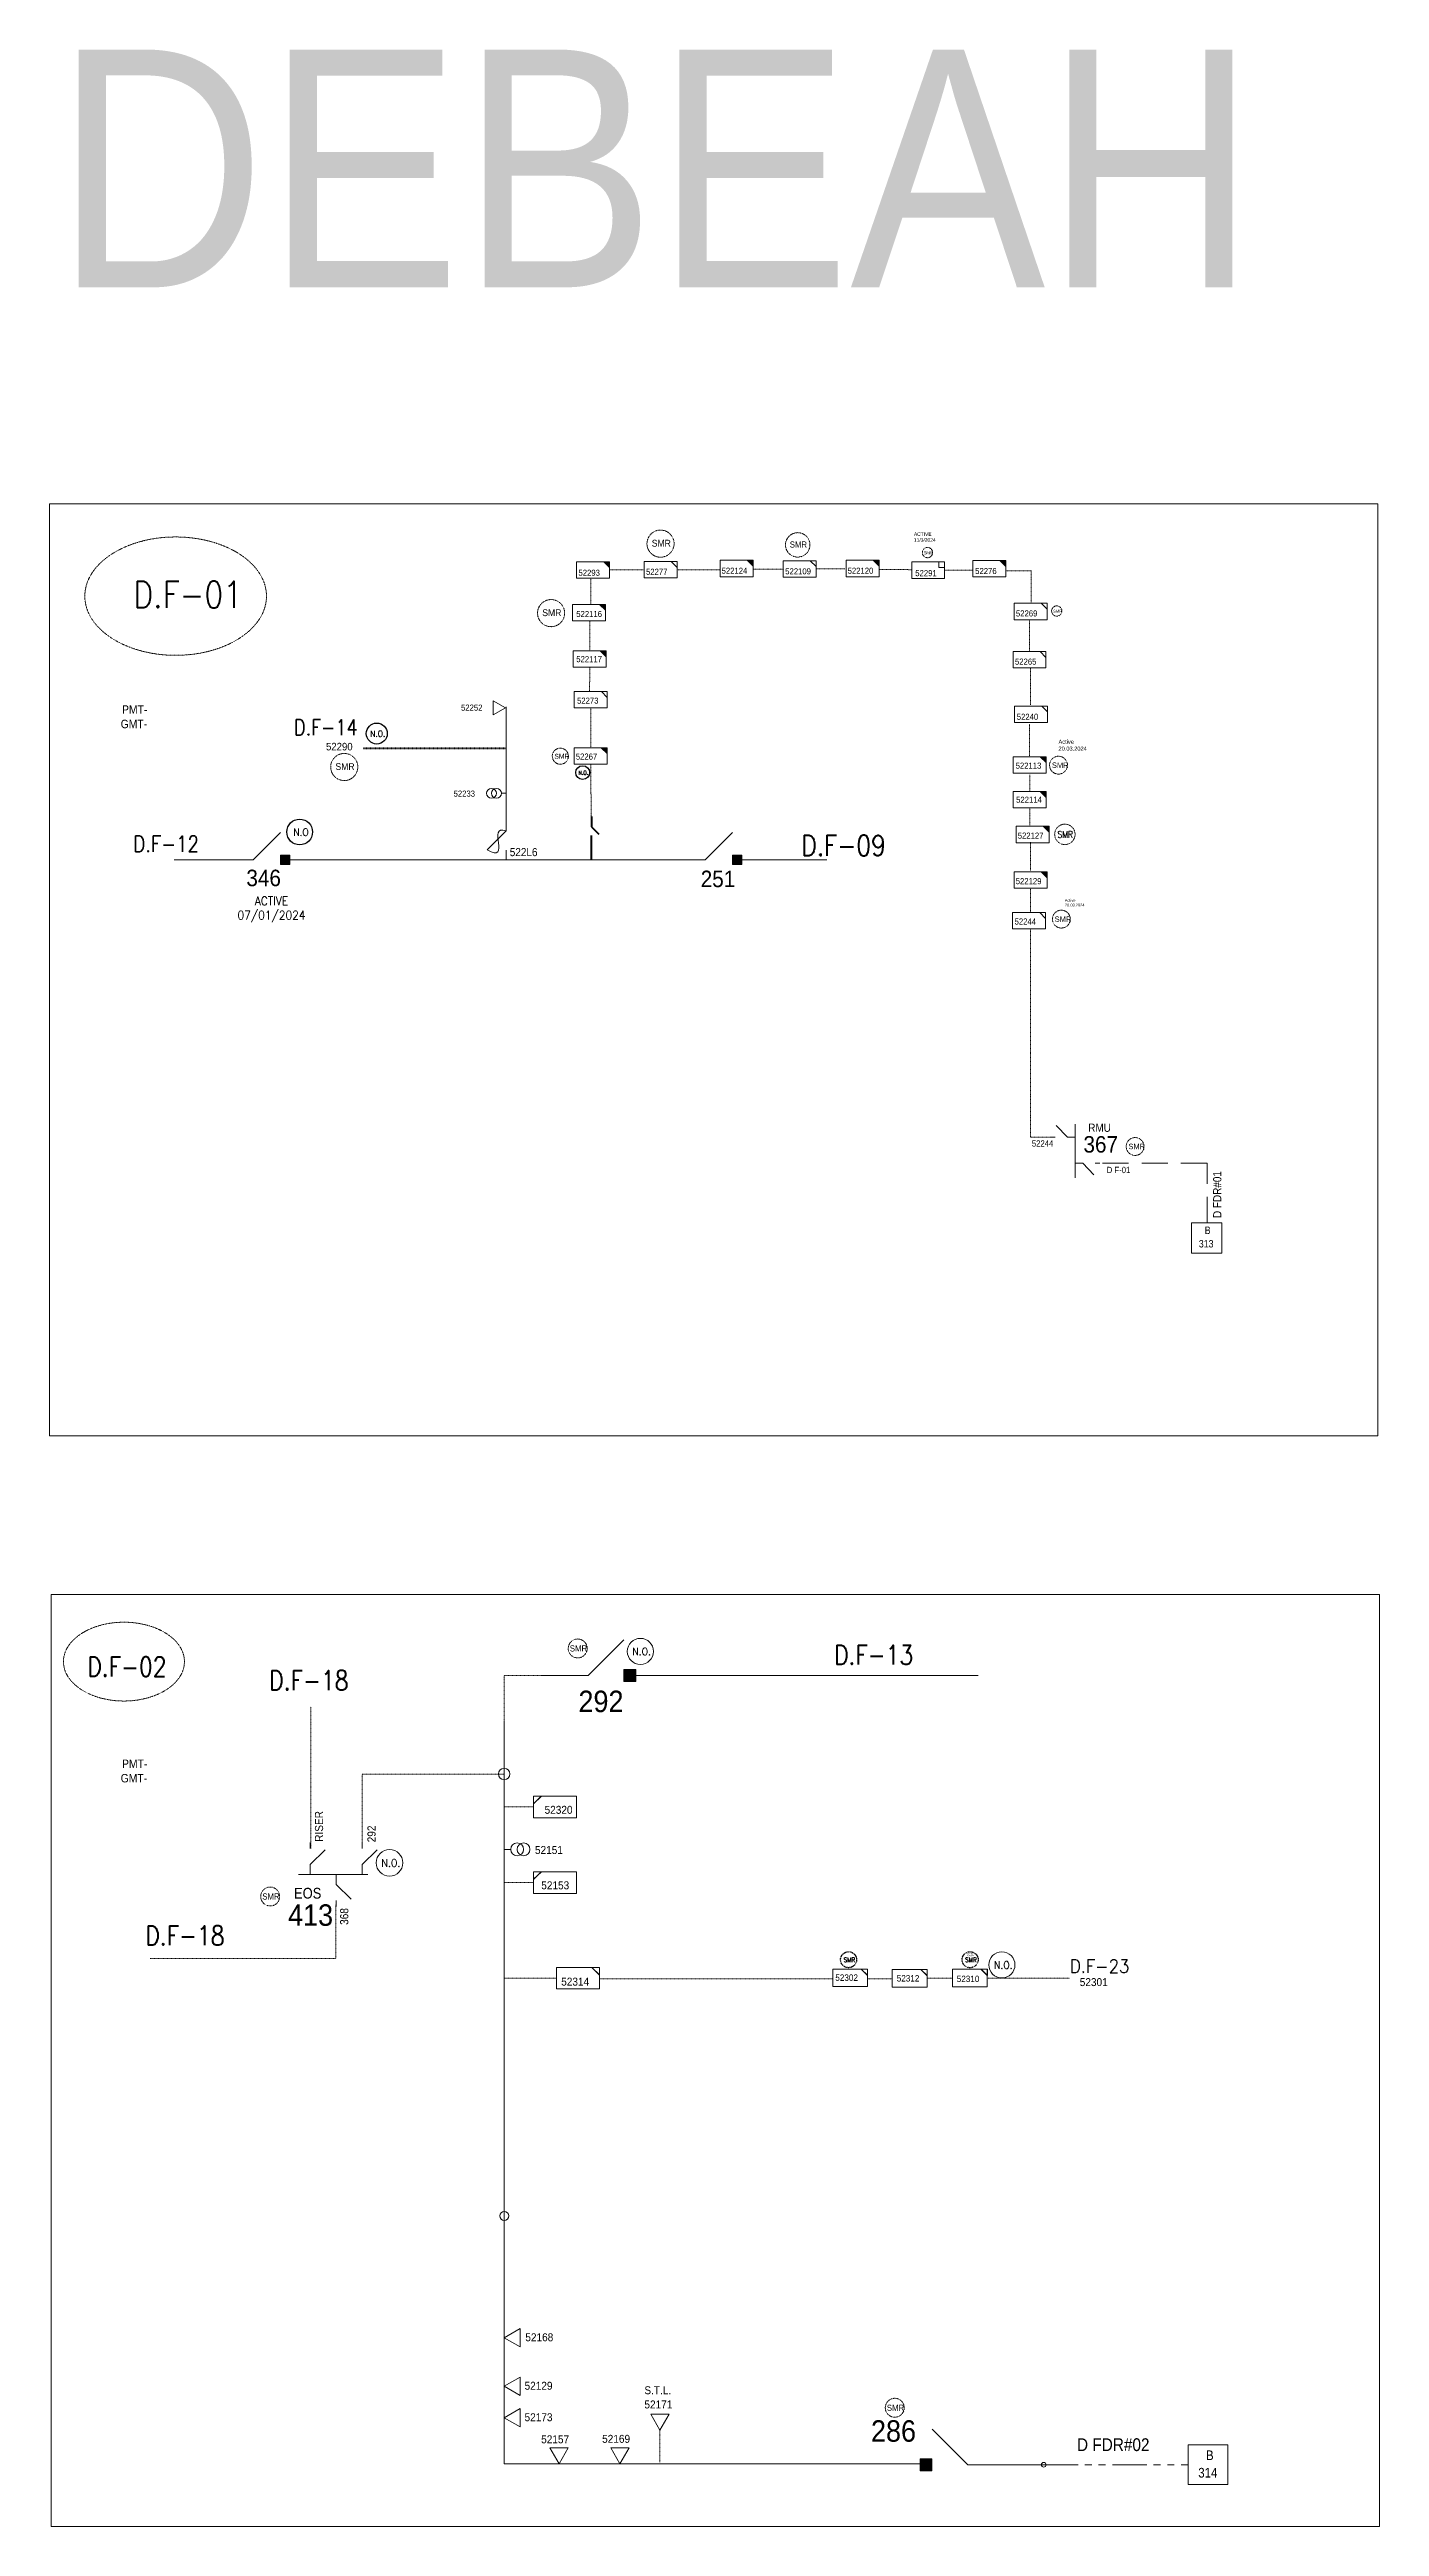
# Model space of a CAD drawing. Header units: metres. Extents: x 65984 to 144644, y -19036 to 23726.
# Drawn here: x 84419 to 85813, y 14013 to 16608 of the extents above; entities that cross this region are included whole.
import ezdxf
from ezdxf.enums import TextEntityAlignment as Align

# ---------------------------------------------------------------- set-up
doc = ezdxf.new("R2010")
doc.units = ezdxf.units.M
doc.header["$MEASUREMENT"] = 0
for name, pattern in [('( Phantom )', [2.5, 1.25, -0.25, 0.25, -0.25, 0.25, -0.25]), ('DGN Style 3', [0.013877, 0, -0.013877]), ('HIDDEN2', [2381.25, 1587.5, -793.75])]:
    doc.linetypes.add(name, pattern=pattern)
doc.layers.get('0').update_dxf_attribs({"color": 95, "lineweight": 40})
for name, color, linetype, lineweight in [('ABS', 7, 'Continuous', 40), ('ABS NUMBER', 112, 'Continuous', 30), ('d_eos', 111, 'Continuous', 40), ('d_eos no', 121, 'Continuous', 40), ('d_fco', 5, 'Continuous', 40), ('d_fco text', 95, 'Continuous', 40), ('d_oh branch', 94, 'Continuous', 40), ('d_switch', 95, 'Continuous', 40), ('d_tf', 1, 'Continuous', 40), ('d_tf no', 6, 'Continuous', 40), ('d_ug cable', 95, 'Continuous', 40), ('d_ug tf', 1, 'Continuous', 40), ('FDR  2  17', 98, 'Continuous', 40), ('FDR  2  19', 172, 'Continuous', 40), ('FDR  4  02', 126, 'Continuous', 40), ('fedr no', 95, 'Continuous', 40), ('GRID STATION  04', 7, 'Continuous', 40), ('Level 37', 7, 'Continuous', 0), ('O H MAIN FEEDER', 4, 'Continuous', 100), ('SW N O', 114, 'Continuous', 30)]:
    doc.layers.add(name, color=color, linetype=linetype, lineweight=lineweight)
doc.styles.add('NASKHF', font='naskhf.shx', dxfattribs={"height": 8})
doc.styles.add('Style-Arial', font='arial.ttf')
doc.styles.add('Style-ENGINEERING', font='ENGINEERING.shx')
doc.styles.add('Style-msdefault', font='msdefault.shx')
doc.styles.add('Style-STANDARD', font='STANDARD.shx')

# ---------------------------------------------------------------- blocks, each defined once
blk = doc.blocks.new('*U1299')
at = {"layer": 'd_eos', "color": 2, "linetype": 'Continuous', "lineweight": 13, "ltscale": 2.622617}
for p, q in [((0, 16.2), (0, -16.2)), ((4.7, 8.4), (11.5, 15.4)), ((0, 8.4), (4.7, 8.4)), ((12.1, 8.4), (14.9, 8.4)), ((-12.1, -7.4), (-14.9, -7.4)), ((-4.6, -7.4), (-11.4, -14.4)), ((0, -7.4), (-4.6, -7.4))]:
    blk.add_line(p, q, dxfattribs=at)
blk = doc.blocks.new('TF_8')
at = {"color": 0, "linetype": 'ByBlock', "lineweight": -2}
blk.add_line((6.3, 4.95), (9.9, 1.35), dxfattribs=at)
blk.add_3dface([(-10.1, 4.95), (9.9, 4.95), (9.9, -5.05), (-10.1, -5.05)], dxfattribs=at)
blk = doc.blocks.new('exist.us-1000kva')
at = {"color": 0, "linetype": 'ByBlock', "lineweight": -2, "flags": 128}
blk.add_lwpolyline([(40, 12.9), (32.8, 20), (40, 20)], close=True, dxfattribs=at)
at = {"color": 0, "linetype": 'ByBlock', "lineweight": -2, "extrusion": (0, 0, -1)}
blk.add_solid([(-40, 12.9), (-32.8, 20), (-40, 20)], dxfattribs=at)
at = {"color": 0, "linetype": 'ByBlock', "lineweight": -2, "xscale": 2, "yscale": 2}
blk.add_blockref('TF_8', (20.2, 10.1), dxfattribs=at)
blk = doc.blocks.new('TF3')
at = {"color": 0, "linetype": 'ByBlock', "lineweight": -2}
for p, q in [((11.3, 9), (18.3, 9)), ((18.3, 9), (18.3, 2))]:
    blk.add_line(p, q, dxfattribs=at)
at = {"color": 0, "linetype": 'ByBlock', "lineweight": -2, "flags": 128}
blk.add_lwpolyline([(18.3, 2), (11.3, 2), (11.3, 9)], dxfattribs=at)
at = {"color": 0, "linetype": 'ByBlock', "lineweight": -2}
blk.add_3dface([(-21.7, 9), (18.3, 9), (18.3, -11), (-21.7, -11)], dxfattribs=at)
blk = doc.blocks.new('TFU_147')
at = {"layer": 'd_tf', "color": 134, "linetype": 'Continuous', "lineweight": 13, "ltscale": 0.000675434}
blk.add_line((0, 10), (0, 0), dxfattribs=at)
for centre in [(0, 30), (0, 20)]:
    blk.add_circle(centre, 10, dxfattribs=at)
blk = doc.blocks.new('ABS2_1_1')
at = {"color": 0, "linetype": 'ByBlock', "lineweight": -2, "ltscale": 500}
for q in [(-29900, 43500), (0, 0)]:
    blk.add_line((0, 13600), q, dxfattribs=at)
at = {"color": 0, "linetype": 'ByBlock', "lineweight": -2, "ltscale": 500, "flags": 128}
for points in [[(5000, 43600), (-5000, 43600), (-5000, 53600), (5000, 53600)], [(3791, 49653), (3791, 49653), (3791, 49653)]]:
    blk.add_lwpolyline(points, close=True, dxfattribs=at)
at = {"color": 0, "linetype": 'ByBlock', "lineweight": -2, "ltscale": 500}
for points in [[(5000, 43600), (-5000, 43600), (5000, 53600), (-5000, 53600)], [(3791, 49653), (3791, 49653), (3791, 49653)]]:
    blk.add_solid(points, dxfattribs=at)
blk = doc.blocks.new('*U1012')
at = {"layer": 'd_fco', "color": 7, "linetype": 'Continuous', "lineweight": 13}
blk.add_line((-4.6, 4.2), (-10.1, 4.2), dxfattribs=at)
at = {"layer": 'd_fco', "color": 7, "linetype": 'Continuous', "lineweight": 13, "flags": 128}
blk.add_lwpolyline([(13, 4.2), (7.1, 4.2), (-4.4, -7.3)], dxfattribs=at)
at = {"layer": 'd_fco', "color": 7, "linetype": 'Continuous', "lineweight": 13}
blk.add_open_spline([(-4.4, -7.3), (-13, 7.7), (11.6, -7.7), (7.1, 4.2)], degree=3, dxfattribs=at)
blk = doc.blocks.new('TFU_148')
at = {"layer": 'd_tf', "color": 11, "linetype": 'Continuous', "lineweight": 13, "ltscale": 0.000879471}
blk.add_line((0, 10), (0, 0), dxfattribs=at)
for centre in [(0, 30), (0, 20)]:
    blk.add_circle(centre, 10, dxfattribs=at)
blk = doc.blocks.new('*U1320')
at = {"layer": 'd_eos', "color": 2, "linetype": 'Continuous', "lineweight": 13, "ltscale": 1.436268}
for p, q in [((-12.9, 12.1), (-12.9, 14.9)), ((11.3, 12.1), (11.3, 14.9)), ((14, 0), (-18.3, 0)), ((-12.9, 4.7), (-5.9, 11.5)), ((-12.9, 0), (-12.9, 4.7)), ((-0.8, 0), (-0.8, -4.6)), ((11.3, 4.7), (18.3, 11.5)), ((11.3, 0), (11.3, 4.7)), ((-0.8, -4.6), (6.2, -11.4)), ((-0.8, -12.1), (-0.8, -14.9))]:
    blk.add_line(p, q, dxfattribs=at)
blk = doc.blocks.new('*U3163')
at = {"layer": 'd_ug tf', "color": 11, "linetype": 'Continuous', "lineweight": 13, "extrusion": (0, 0, -1), "flags": 128}
blk.add_lwpolyline([(-11.5, 1.7), (-7.3, 5.7), (-11.5, 5.7)], close=True, dxfattribs=at)
at = {"layer": 'd_ug tf', "color": 11, "linetype": 'Continuous', "lineweight": 13, "extrusion": (0, 0, -1), "xscale": 1.147979204721027, "yscale": -1.147979204721027, "zscale": 0.3630735559045986, "rotation": 180}
blk.add_blockref('TF_8', (-0.1, 0), dxfattribs=at)
blk = doc.blocks.new('*U3164')
at = {"layer": 'd_ug tf', "color": 11, "linetype": 'Continuous', "lineweight": 13, "flags": 128}
blk.add_lwpolyline([(11.5, 1.7), (7.3, 5.7), (11.5, 5.7)], close=True, dxfattribs=at)
at = {"layer": 'd_ug tf', "color": 11, "linetype": 'Continuous', "lineweight": 13, "xscale": 1.147979204721027, "yscale": 1.147979204721027, "zscale": 0.3630735559045986, "rotation": 359.9999999999999}
blk.add_blockref('TF_8', (0.1, 0), dxfattribs=at)
blk = doc.blocks.new('*U892')
at = {"layer": 'SW N O', "color": 3}
blk.add_circle((0, 0), 16.8, dxfattribs=at)
at = {"layer": 'SW N O', "color": 3, "style": 'Style-STANDARD'}
blk.add_text('N.O.', height=9.6, dxfattribs=at).set_placement((1.7, -0.2), align=Align.MIDDLE_CENTER)
blk = doc.blocks.new('*U893')
at = {"layer": 'SW N O', "color": 3, "lineweight": 13}
blk.add_circle((0, 0), 16.8, dxfattribs=at)
at = {"layer": 'SW N O', "color": 3, "lineweight": 13, "style": 'Style-STANDARD'}
blk.add_text('N.O.', height=9.6, dxfattribs=at).set_placement((1.7, -0.2), align=Align.MIDDLE_CENTER)
blk = doc.blocks.new('*U3763')
at = {"layer": 'd_ug tf', "color": 2, "linetype": 'Continuous', "lineweight": 13, "flags": 128}
blk.add_lwpolyline([(11.5, 1.7), (7.3, 5.7), (11.5, 5.7)], close=True, dxfattribs=at)
at = {"layer": 'd_ug tf', "color": 2, "linetype": 'Continuous', "lineweight": 13, "xscale": 1.147979204721027, "yscale": 1.147979204721027, "zscale": 0.3630735559045984, "rotation": 359.9999999999999}
blk.add_blockref('TF_8', (0.1, 0), dxfattribs=at)
blk = doc.blocks.new('*U3894')
at = {"layer": 'SW N O', "color": 2, "linetype": 'DGN Style 3'}
blk.add_circle((0, 0), 16.8, dxfattribs=at)
at = {"layer": 'SW N O', "color": 1, "linetype": 'DGN Style 3', "style": 'Style-STANDARD'}
blk.add_text('SMR', height=9.6, dxfattribs=at).set_placement((1.7, -0.2), align=Align.MIDDLE_CENTER)
blk = doc.blocks.new('*U3575')
at = {"layer": 'SW N O', "color": 3}
blk.add_circle((0, 0), 16.8, dxfattribs=at)
at = {"layer": 'SW N O', "color": 3, "style": 'Style-STANDARD'}
blk.add_text('N.O', height=9.6, dxfattribs=at).set_placement((1.7, -0.2), align=Align.MIDDLE_CENTER)

msp = doc.modelspace()

# ---------------------------------------------------------------- linework, layer by layer
at = {"layer": 'd_eos', "color": 120, "linetype": 'Continuous', "lineweight": 211, "ltscale": 1.468164}
msp.add_line((84986.5, 15804), (84986.5, 15793.3), dxfattribs=at)
at = {"layer": 'd_eos', "color": 7, "linetype": 'Continuous', "lineweight": 211, "ltscale": 1.468164}
for p, q in [((84986.2, 15784.2), (84986.2, 15758.7)), ((84986.5, 15793.3), (84994.5, 15785.4))]:
    msp.add_line(p, q, dxfattribs=at)
at = {"layer": 'd_oh branch', "color": 134, "linetype": 'Continuous', "lineweight": 13}
msp.add_line((84897.1, 15792.5), (84897.1, 15919), dxfattribs=at)
at = {"layer": 'd_tf', "color": 134, "linetype": 'Continuous', "lineweight": 13, "ltscale": 0.000737445, "flags": 128}
msp.add_lwpolyline([(84883.6, 15910.5), (84883.6, 15925.3), (84896.4, 15917.9)], close=True, dxfattribs=at)
at = {"layer": 'd_tf', "color": 11, "linetype": 'Continuous', "lineweight": 13, "ltscale": 0.000960215, "flags": 128}
for points in [[(84911.8, 14219.9), (84911.8, 14200.7), (84895.1, 14210.3)], [(84911.8, 14169), (84911.8, 14149.8), (84895.1, 14159.4)], [(84911.8, 14136), (84911.8, 14116.8), (84895.1, 14126.4)], [(85048.7, 14130.1), (85067.9, 14130.1), (85058.3, 14113.5)], [(84943, 14094.8), (84962.2, 14094.8), (84952.6, 14078.1)], [(85006.8, 14094.8), (85026, 14094.8), (85016.4, 14078.1)]]:
    msp.add_lwpolyline(points, close=True, dxfattribs=at)
at = {"layer": 'd_ug cable', "color": 134, "linetype": 'DGN Style 3', "lineweight": 13}
for p, q in [((85222.2, 16063.5), (85252.3, 16063.5)), ((84986, 16026.3), (84986, 16053.1)), ((85040.9, 16062.6), (85005.9, 16062.6)), ((85121.7, 16062.6), (85077.1, 16062.6)), ((85156.5, 16063), (85188.1, 16063)), ((85288.2, 16062.9), (85322.4, 16062.6)), ((85356.8, 16062.1), (85385.6, 16062.1)), ((85421, 16061.5), (85447.4, 16061.5)), ((85447.4, 16028.5), (85447.4, 16061.7)), ((84984.8, 15978.3), (84984.8, 16009)), ((85445.7, 16010.3), (85445.7, 15976.9)), ((84984.7, 15935), (84984.8, 15960.4)), ((85446.8, 15921.1), (85446.8, 15959.6)), ((84985.8, 15876.1), (84985.9, 15917.8)), ((85445.7, 15900.8), (85445.7, 15866.6)), ((84986.4, 15802.9), (84985.8, 15858.8)), ((85446, 15847.6), (85446, 15830.3)), ((85446, 15813), (85446, 15794.8)), ((85446.8, 15747.1), (85446.8, 15777)), ((85446.8, 15703.5), (85446.8, 15728.8))]:
    msp.add_line(p, q, dxfattribs=at)
at = {"layer": 'd_ug cable', "color": 134, "linetype": 'DGN Style 3', "lineweight": 106}
msp.add_line((84747.4, 15875.6), (84897.1, 15875.6), dxfattribs=at)
at = {"layer": 'd_ug cable', "color": 11, "linetype": 'DGN Style 3', "lineweight": 13}
for p, q in [((84925.9, 14766.3), (84895.1, 14766.3)), ((84925.9, 14687.2), (84895.1, 14687.2)), ((84895.2, 14587.1), (84950, 14587.1)), ((85338.3, 14586.9), (85364.7, 14586.9))]:
    msp.add_line(p, q, dxfattribs=at)
at = {"layer": 'd_ug cable', "color": 171, "linetype": 'DGN Style 3', "lineweight": 13}
msp.add_line((85401.5, 14586.9), (85487.7, 14586.9), dxfattribs=at)
at = {"layer": 'd_ug cable', "color": 11, "linetype": '( Phantom )', "lineweight": 13, "ltscale": 28.806453}
msp.add_line((85460.6, 14077.2), (85612.1, 14077.2), dxfattribs=at)
at = {"layer": 'd_ug cable', "color": 134, "linetype": 'DGN Style 3', "lineweight": 13, "flags": 128}
for points in [[(85446.7, 15686.2), (85446.7, 15468.2)], [(85467.8, 15468.2), (85446.7, 15468.2)]]:
    msp.add_lwpolyline(points, dxfattribs=at)
at = {"layer": 'd_ug cable', "color": 134, "linetype": 'HIDDEN2', "lineweight": 13, "ltscale": 0.01728}
msp.add_lwpolyline([(85631.9, 15378.2), (85631.9, 15440.8), (85519.3, 15440.8)], dxfattribs=at)
at = {"layer": 'd_ug cable', "color": 11, "linetype": 'DGN Style 3', "lineweight": 13, "flags": 128}
for points in [[(84895.1, 14856.5), (84895.1, 14904), (84934.9, 14904)], [(84746.3, 14728), (84746.3, 14800.7), (84895.1, 14800.7)], [(84995, 14586.2), (85083.4, 14586.3)], [(85071, 14586.2), (85239.5, 14586.3)], [(85276, 14586.4), (85301.7, 14586.4)]]:
    msp.add_lwpolyline(points, dxfattribs=at)
at = {"layer": 'd_ug cable', "color": 1, "linetype": 'DGN Style 3', "lineweight": 13, "flags": 128}
for points in [[(84692.5, 14722.9), (84692.5, 14722.9), (84692.5, 14871.2)], [(84524.2, 14607.4), (84718.6, 14607.4), (84718.6, 14664.1)]]:
    msp.add_lwpolyline(points, dxfattribs=at)
at = {"layer": 'd_ug cable', "color": 2, "linetype": 'DGN Style 3', "lineweight": 13}
for centre, radius in [((85059, 16089.9), 14.2), ((85202.8, 16088.6), 12.8), ((85338.8, 16080.5), 5.37), ((84944.3, 16017.1), 14.2), ((85474.3, 16019.3), 5.37), ((84727.5, 15855.9), 14.2), ((84954, 15867.2), 8.42), ((85476.1, 15857.8), 9.35), ((85482.8, 15785.3), 10.7), ((85479.1, 15696.5), 9.35), ((85556.4, 15458.3), 9.35), ((84972.2, 14932.4), 9.92), ((84649.9, 14672.5), 9.92), ((85304.5, 14136.9), 9.92)]:
    msp.add_circle(centre, radius, dxfattribs=at)
at = {"layer": 'FDR  2  19', "color": 11, "linetype": 'DGN Style 3', "lineweight": 13}
msp.add_line((85058.3, 14113.5), (85058.3, 14080), dxfattribs=at)
at = {"layer": 'fedr no', "color": 82, "linetype": 'DGN Style 3', "lineweight": 13, "true_color": 0x1dc70e}
for centre, major_axis in [((84550.8, 16034.9), (95.2, 0)), ((84496.6, 14918.6), (63.4, 0))]:
    msp.add_ellipse(centre, major_axis=major_axis, ratio=0.651175, dxfattribs=at)
at = {"layer": 'GRID STATION  04', "color": 134, "linetype": 'Continuous', "lineweight": 13, "ltscale": 1.017674, "flags": 128}
msp.add_lwpolyline([(85615.4, 15346.5), (85615.4, 15378.2), (85647.2, 15378.2), (85647.2, 15346.5)], close=True, dxfattribs=at)
at = {"layer": 'GRID STATION  04', "color": 214, "linetype": 'Continuous', "lineweight": 13, "ltscale": 1.325097, "flags": 128}
msp.add_lwpolyline([(85612.1, 14056.6), (85612.1, 14097.9), (85653.5, 14097.9), (85653.5, 14056.6)], close=True, dxfattribs=at)
at = {"layer": 'O H MAIN FEEDER', "color": 74, "lineweight": 13, "ltscale": 0.861012}
msp.add_line((84549.1, 15758.7), (84629.4, 15758.7), dxfattribs=at)
at = {"layer": 'O H MAIN FEEDER', "color": 134, "lineweight": 13, "ltscale": 0.861012}
for p, q in [((84670.5, 15758.7), (85095.7, 15758.7)), ((85144.1, 15758.7), (85233.4, 15758.7))]:
    msp.add_line(p, q, dxfattribs=at)
at = {"layer": 'O H MAIN FEEDER', "color": 214, "lineweight": 13, "ltscale": 1.12111}
msp.add_line((84974.6, 14904), (84934.9, 14904), dxfattribs=at)
at = {"layer": 'O H MAIN FEEDER', "color": 251, "lineweight": 13, "ltscale": 1.12111}
msp.add_line((85391.9, 14904), (85033.2, 14904), dxfattribs=at)
at = {"layer": 'O H MAIN FEEDER', "color": 140, "lineweight": 13, "ltscale": 0.498271, "flags": 128}
for points in [[(84418.6, 16131.6), (85810.7, 16131.6), (85810.7, 15155.2), (84418.6, 15155.2)], [(84420.4, 14988.9), (85812.5, 14988.9), (85812.5, 14012.5), (84420.4, 14012.5)]]:
    msp.add_lwpolyline(points, close=True, dxfattribs=at)
at = {"layer": 'O H MAIN FEEDER', "color": 11, "lineweight": 13, "ltscale": 1.12111, "flags": 128}
for points in [[(84895.1, 14078.1), (84895.1, 14856.5)], [(85331, 14078.1), (84895.1, 14078.1)], [(85460.6, 14077.2), (85398, 14077.2)]]:
    msp.add_lwpolyline(points, dxfattribs=at)
at = {"layer": 'O H MAIN FEEDER', "color": 214, "lineweight": 13, "ltscale": 1.12111}
for centre, radius in [((84895.1, 14800.9), 6.01), ((84895.2, 14337.9), 4.73), ((85460.6, 14077.2), 2.46)]:
    msp.add_circle(centre, radius, dxfattribs=at)

# ---------------------------------------------------------------- block references
at = {"layer": 'ABS', "color": 2, "linetype": 'Continuous', "lineweight": 13, "ltscale": 1.433328, "xscale": 0.0009603311475645116, "yscale": 0.0009603311475645116, "zscale": 0.0006359619357708014, "rotation": 269.9999999999997}
msp.add_blockref('ABS2_1_1', (84619, 15758.7), dxfattribs=at)
at = {"layer": 'ABS', "color": 7, "linetype": 'Continuous', "lineweight": 13, "ltscale": 1.433328, "xscale": 0.0009603311475645116, "yscale": 0.0009603311475645116, "zscale": 0.0006359619357708014, "rotation": 269.9999999999997}
msp.add_blockref('ABS2_1_1', (85092.6, 15758.7), dxfattribs=at)
at = {"layer": 'ABS', "color": 2, "linetype": 'Continuous', "lineweight": 13, "ltscale": 1.866313, "xscale": 0.001250431181724625, "zscale": 0.0008280754372015645}
for p, yscale, rotation in [((84966.1, 14904), 0.001250431181724625, 269.9999999999997), ((85398, 14077.2), -0.001250431181724626, 270.0000000000002)]:
    msp.add_blockref('ABS2_1_1', p, dxfattribs=dict(at, yscale=yscale, rotation=rotation))
at = {"layer": 'd_eos', "color": 2, "linetype": 'Continuous', "lineweight": 13, "ltscale": 1.103054, "extrusion": (0, 0, -1), "xscale": 1.728, "yscale": 1.728, "zscale": 1.728}
msp.add_blockref('*U1299', (-85493.6, 15453.6), dxfattribs=at)
at = {"layer": 'd_eos', "color": 2, "linetype": 'Continuous', "lineweight": 13, "ltscale": 1.436268, "xscale": 2.25, "yscale": 2.25, "zscale": 2.25}
msp.add_blockref('*U1320', (84720.8, 14695.5), dxfattribs=at)
at = {"layer": 'd_fco', "color": 7, "linetype": 'Continuous', "lineweight": 13, "extrusion": (0, 0, -1), "xscale": 1.728, "yscale": 1.728, "zscale": 1.728, "rotation": 90.00000000060001}
msp.add_blockref('*U1012', (-84889.8, 15776.6), dxfattribs=at)
at = {"layer": 'd_tf', "color": 134, "linetype": 'Continuous', "lineweight": 13, "ltscale": 0.000675434, "xscale": 0.5184, "yscale": 0.5184, "zscale": 0.5184, "rotation": 89.9999999999999}
msp.add_blockref('TFU_147', (84897.4, 15828.3), dxfattribs=at)
at = {"layer": 'd_tf', "color": 11, "linetype": 'Continuous', "lineweight": 13, "ltscale": 0.000879471, "xscale": 0.6749999999999999, "yscale": 0.6749999999999999, "zscale": 0.6749999999999999, "rotation": 269.9999999999999}
msp.add_blockref('TFU_148', (84895.2, 14721.9), dxfattribs=at)
at = {"layer": 'd_ug tf', "color": 134, "linetype": 'Continuous', "lineweight": 13, "xscale": 0.8643967039328831, "yscale": 0.8643967039328831, "zscale": 0.5467687632641277, "rotation": 359.9999999999999}
for p in [(84971.1, 16053.7), (85121.5, 16055.2), (85253.6, 16055.2), (85386.4, 16055), (84967.5, 15960.4), (85428.7, 15813), (85429.6, 15728.8)]:
    msp.add_blockref('exist.us-1000kva', p, dxfattribs=at)
at = {"layer": 'd_ug tf', "color": 2, "linetype": 'Continuous', "lineweight": 13, "xscale": 1.728793407865766, "yscale": 1.728793407865766, "zscale": 0.5467687632641277}
for p in [(85059.4, 16062.7), (85205.1, 16063.5), (85447, 16018.9), (85445.5, 15694.9)]:
    msp.add_blockref('TF_8', p, dxfattribs=at)
at = {"layer": 'd_ug tf', "color": 2, "linetype": 'Continuous', "lineweight": 13, "rotation": 359.9999999999999}
for name, p, xscale, yscale, zscale in [('TF3', (85341, 16063), 0.8641754183766756, 0.8641754183766756, 0.166655119042906), ('exist.us-1000kva', (84966.7, 16009), 0.8643967039328831, 0.8643967039328831, 0.5467687632641277), ('exist.us-1000kva', (84968.5, 15858.8), 0.8643967039328831, 0.8643967039328831, 0.5467687632641277), ('exist.us-1000kva', (85428.5, 15849.4), 0.8643967039328831, 0.8643967039328831, 0.5467687632641277), ('exist.us-1000kva', (85431.8, 15776.5), 0.8643967039328831, 0.8643967039328831, 0.5467687632641277), ('*U3763', (85257.8, 14587.3), 1.588301242618345, 1.588301242618345, 1.588301242618345), ('*U3763', (85383.3, 14587.2), 1.588301242618345, 1.588301242618345, 1.588301242618345)]:
    msp.add_blockref(name, p, dxfattribs=dict(at, xscale=xscale, yscale=yscale, zscale=zscale))
at = {"layer": 'd_ug tf', "color": 134, "linetype": 'Continuous', "lineweight": 13, "xscale": 1.728793407865766, "yscale": 1.728793407865766, "zscale": 0.5467687632641277}
for p in [(85445.9, 15968.4), (84986.1, 15926.5), (85447.6, 15911.2)]:
    msp.add_blockref('TF_8', p, dxfattribs=at)
at = {"layer": 'd_ug tf', "color": 11, "linetype": 'Continuous', "lineweight": 13, "extrusion": (0, 0, -1), "xscale": 1.960865731627586, "yscale": 1.960865731627586, "zscale": 1.960865731627586}
for p in [(-84948.4, 14766.4), (-84948.4, 14687.2)]:
    msp.add_blockref('*U3163', p, dxfattribs=at)
at = {"layer": 'd_ug tf', "color": 11, "linetype": 'Continuous', "lineweight": 13, "xscale": 1.960865731627586, "yscale": 1.960865731627586, "zscale": 1.960865731627586}
msp.add_blockref('*U3164', (84972.6, 14587.1), dxfattribs=at)
at = {"layer": 'd_ug tf', "color": 11, "linetype": 'Continuous', "lineweight": 13, "xscale": 1.588301242618345, "yscale": 1.588301242618345, "zscale": 1.588301242618345, "rotation": 359.9999999999999}
msp.add_blockref('*U3164', (85320.1, 14586.9), dxfattribs=at)
at = {"layer": 'FDR  2  17', "color": 134, "linetype": 'Continuous', "lineweight": 13, "xscale": 0.8643967039328831, "yscale": 0.8643967039328831, "zscale": 0.5467687632641277, "rotation": 359.9999999999999}
for p in [(85121.5, 16055.2), (85253.6, 16055.2), (85386.4, 16055)]:
    msp.add_blockref('exist.us-1000kva', p, dxfattribs=at)
at = {"layer": 'SW N O', "color": 3}
for name, p, xscale, yscale, zscale in [('*U892', (84761.6, 15890.9), 0.6534046773580813, 0.6534046773580813, 0.6534046773580813), ('*U892', (84977.4, 15850), 0.4311634517569019, 0.4311634517569019, 0.4311634517569019), ('*U3575', (84680.8, 15787.8), 0.8032010867186543, 0.8032010867186543, 0.8032010867186543)]:
    msp.add_blockref(name, p, dxfattribs=dict(at, xscale=xscale, yscale=yscale, zscale=zscale))
at = {"layer": 'SW N O', "color": 3, "lineweight": 13}
for p, xscale, yscale, zscale in [((85037.9, 14929.3), 0.8150344621135197, 0.8150344621135197, 0.8150344621135197), ((84775, 14707.8), 0.8333209720747334, 0.8333209720747334, 0.8333209720747334), ((85416.8, 14600.9), 0.8150344621135197, 0.8150344621135197, 0.8150344621135197)]:
    msp.add_blockref('*U893', p, dxfattribs=dict(at, xscale=xscale, yscale=yscale, zscale=zscale))
at = {"layer": 'SW N O', "color": 1, "linetype": 'DGN Style 3', "xscale": 0.4996622417231874, "yscale": 0.4996622417231874, "zscale": 0.4996622417231874, "rotation": 359.9999999999999}
for p in [(85256.1, 14606.3), (85383.5, 14606.3)]:
    msp.add_blockref('*U3894', p, dxfattribs=at)

# ---------------------------------------------------------------- texts
at = {"layer": 'ABS NUMBER', "color": 2, "lineweight": 13, "style": 'Style-Arial', "width": 0.9}
for s, height, p in [('346', 17.28, (84624.9, 15748.3)), ('292', 22.5, (84973, 14888.2)), ('286', 22.5, (85279.6, 14123.8))]:
    msp.add_text(s, height=height, dxfattribs=at).set_placement(p, align=Align.TOP_LEFT)
at = {"layer": 'ABS NUMBER', "color": 7, "lineweight": 13, "style": 'Style-Arial', "width": 0.9}
msp.add_text('251', height=17.28, dxfattribs=at).set_placement((85101.1, 15747.3), align=Align.TOP_LEFT)
at = {"layer": 'd_eos no', "color": 7, "linetype": 'Continuous', "lineweight": 13, "style": 'Style-Arial'}
for s, height, width, p in [('DEBEAH', 249.15, 0.88, (84424, 16607.6)), ('PMT-', 8.84, 0.88, (84494.6, 15920.5)), ('GMT-', 8.84, 0.88, (84493.2, 15905.4)), ('GMT-', 8.84, 0.88, (84493.2, 14800.9)), ('PMT-', 8.84, 0.88, (84494.6, 14816)), ('413', 22.5, 0.9, (84668.6, 14664.3))]:
    msp.add_text(s, height=height, dxfattribs=dict(at, width=width)).set_placement(p, align=Align.TOP_LEFT)
at = {"layer": 'd_eos no', "color": 2, "linetype": 'Continuous', "lineweight": 13, "style": 'Style-Arial', "width": 0.9}
msp.add_text('367', height=17.28, dxfattribs=at).set_placement((85538.5, 15469.2), align=Align.TOP_RIGHT)
at = {"layer": 'd_fco text', "color": 7, "linetype": 'Continuous', "lineweight": 13, "style": 'Style-msdefault', "width": 0.916667}
msp.add_text('522L6', height=8.53, dxfattribs=at).set_placement((84901, 15771), align=Align.TOP_LEFT)
at = {"layer": 'd_switch', "color": 7, "linetype": 'Continuous', "lineweight": 13, "style": 'Style-ENGINEERING', "width": 0.921053}
for s, p in [('52244', (85470.7, 15464.8)), ('D F-01', (85551.4, 15437))]:
    msp.add_text(s, height=6.57, dxfattribs=at).set_placement(p, align=Align.TOP_RIGHT)
at = {"layer": 'd_switch', "color": 174, "linetype": 'Continuous', "lineweight": 13, "style": 'Style-ENGINEERING', "width": 0.921053}
for s, p in [('RISER', (84696.8, 14729.9)), ('368', (84723.2, 14642.8))]:
    msp.add_text(s, height=8.55, rotation=90, dxfattribs=at).set_placement(p, align=Align.TOP_LEFT)
at = {"layer": 'd_switch', "color": 214, "linetype": 'Continuous', "lineweight": 13, "style": 'Style-ENGINEERING', "width": 0.921053}
msp.add_text('292', height=8.55, rotation=90, dxfattribs=at).set_placement((84751.8, 14729.3), align=Align.TOP_LEFT)
at = {"layer": 'd_tf no', "color": 1, "linetype": 'Continuous', "lineweight": 40, "style": 'Style-msdefault', "width": 0.945946}
for height, p in [(7.13, (85049.8, 16093.9)), (6.42, (85194.5, 16092.2)), (3.09, (85334.9, 16081.8)), (7.13, (84935.1, 16021.1)), (3.09, (85470.5, 16020.6)), (7.13, (84718.3, 15859.9)), (5.14, (84947.7, 15869.7)), (5.71, (85469.2, 15860.6)), (5.71, (85472.1, 15699.3)), (5.71, (85549.4, 15461.2)), (6.47, (84963.9, 14935.7)), (6.47, (84641.6, 14675.8)), (6.47, (85296.2, 14140.1))]:
    msp.add_text('SMR', height=height, dxfattribs=at).set_placement(p, align=Align.TOP_LEFT)
at = {"layer": 'd_tf no', "color": 2, "linetype": 'Continuous', "lineweight": 13, "style": 'Style-msdefault', "width": 0.945946}
for s, height, p in [('52277', 6.39, (85043.8, 16063.6)), ('522109', 6.39, (85189.7, 16064.1)), ('522116', 6.39, (84970.7, 16019.4)), ('52269', 6.39, (85431.5, 16020)), ('52267', 6.39, (84970.2, 15870)), ('522127', 6.39, (85433.4, 15787.2)), ('52302', 6.74, (85242.2, 14590.9))]:
    msp.add_text(s, height=height, dxfattribs=at).set_placement(p, align=Align.TOP_LEFT)
at = {"layer": 'd_tf no', "color": 134, "linetype": 'Continuous', "lineweight": 13, "style": 'Style-msdefault', "width": 0.945946}
for s, p in [('522124', (85123, 16064.7)), ('522120', (85255.1, 16064.7)), ('52276', (85388.8, 16064.4)), ('52293', (84973, 16062.6)), ('522117', (84970.7, 15972.1)), ('52265', (85430.5, 15969.5)), ('52252', (84849.9, 15921.3)), ('52273', (84971.5, 15928.6)), ('52240', (85432.4, 15911.7)), ('52233', (84842.1, 15831.2)), ('522114', (85431.7, 15824.8)), ('522129', (85431.3, 15739.5))]:
    msp.add_text(s, height=6.39, dxfattribs=at).set_placement(p, align=Align.TOP_LEFT)
at = {"layer": 'd_tf no', "color": 121, "linetype": 'Continuous', "lineweight": 13, "style": 'Style-msdefault', "width": 0.945946}
for s, height, p in [('52291', 6.39, (85326, 16062.2)), ('522113', 6.39, (85431.2, 15860.5)), ('52244', 6.39, (85430.1, 15697.2)), ('52310', 6.74, (85369.5, 14589.6))]:
    msp.add_text(s, height=height, dxfattribs=at).set_placement(p, align=Align.TOP_LEFT)
at = {"layer": 'd_tf no', "color": 2, "linetype": 'Continuous', "lineweight": 40, "style": 'Style-msdefault', "width": 0.945946}
msp.add_text('52290', height=7.93, dxfattribs=at).set_placement((84708.4, 15881.2), align=Align.TOP_LEFT)
at = {"layer": 'd_tf no', "color": 11, "linetype": 'Continuous', "lineweight": 13, "style": 'Style-msdefault', "width": 0.945946}
for s, p in [('52320', (84966.8, 14767.5)), ('52151', (84956.7, 14725.4)), ('52153', (84963.3, 14688.4))]:
    msp.add_text(s, height=8.33, dxfattribs=at).set_placement(p, align=Align.TOP_RIGHT)
for s, height, p in [('52314', 8.33, (84954.9, 14587.5)), ('52312', 6.74, (85306.6, 14590.2)), ('52168', 8.33, (84917.3, 14214.9)), ('52129', 8.33, (84916.5, 14164.1)), ('52171', 8.33, (85042.1, 14144.5)), ('52173', 8.33, (84916.5, 14131.1)), ('52157', 8.33, (84933.9, 14108)), ('52169', 8.33, (84997.8, 14108.5))]:
    msp.add_text(s, height=height, dxfattribs=at).set_placement(p, align=Align.TOP_LEFT)
at = {"layer": 'd_tf no', "color": 7, "linetype": 'Continuous', "lineweight": 13, "style": 'Style-msdefault', "width": 0.945946}
for s, p in [('52301', (85498.4, 14587)), ('S.T.L.', (85042.1, 14159.4))]:
    msp.add_text(s, height=8.33, dxfattribs=at).set_placement(p, align=Align.TOP_LEFT)
at = {"layer": 'd_tf no', "color": 134, "linetype": 'Continuous', "lineweight": 40, "ltscale": 1.045011, "insert": (85324.6, 16101.8), "char_height": 3.726, "attachment_point": 1, "style": 'NASKHF'}
msp.add_mtext('\\Fmsdefault;\\H1x;\\W0.945946;ACTIVE\\P11/3/2024', dxfattribs=at)
at = {"layer": 'd_tf no', "color": 121, "linetype": 'Continuous', "lineweight": 40, "attachment_point": 1, "style": 'NASKHF'}
for insert, char_height in [((85476.1, 15884.5), 4.316), ((85482.8, 15717.7), 2.984)]:
    msp.add_mtext('\\Fmsdefault;\\H1x;\\W0.945946;Active\\P20.03.2024', dxfattribs=dict(at, insert=insert, char_height=char_height))
at = {"layer": 'd_tf no', "color": 1, "linetype": 'Continuous', "lineweight": 40, "ltscale": 0.5, "insert": (85483.2, 15785.2), "char_height": 7.014, "attachment_point": 5, "line_spacing_factor": 1.2, "style": 'Style-STANDARD'}
msp.add_mtext('\\H1x;\\W0.909091;SMR\\P', dxfattribs=at)
at = {"layer": 'd_ug cable', "color": 121, "linetype": 'Continuous', "lineweight": 13, "insert": (85380.3, 14613.2), "char_height": 1.191, "width": 60.421, "attachment_point": 1, "style": 'NASKHF'}
msp.add_mtext('\\Fmsdefault;\\H1x;\\W0.945946;ACTIVE\\P11/3/2024', dxfattribs=at)
at = {"layer": 'FDR  2  17', "color": 7, "linetype": 'Continuous', "lineweight": 13, "style": 'Style-msdefault', "width": 0.945946}
msp.add_text('522113', height=6.39, dxfattribs=at).set_placement((85431.2, 15860.5), align=Align.TOP_LEFT)
at = {"layer": 'FDR  4  02', "color": 131, "linetype": 'Continuous', "lineweight": 13, "insert": (84651.3, 15706.6), "char_height": 8.96, "attachment_point": 5, "rotation": 359.9994, "style": 'Style-STANDARD'}
msp.add_mtext('ACTIVE\\P07/01/2024', dxfattribs=at)
at = {"layer": 'fedr no', "color": 6, "linetype": 'Continuous', "lineweight": 13, "style": 'Style-STANDARD', "width": 0.909091}
for s, height, p in [('D.F-01', 27.98, (84563.5, 16036.5)), ('D.F-02', 20.34, (84499.7, 14913.3))]:
    msp.add_text(s, height=height, dxfattribs=at).set_placement(p, align=Align.MIDDLE_CENTER)
at = {"layer": 'fedr no', "color": 55, "linetype": 'Continuous', "lineweight": 13, "style": 'Style-STANDARD', "width": 0.909091}
for s, height, p in [('D.F-14', 16.36, (84708.2, 15897.4)), ('D.F-12', 16.84, (84540.8, 15775.3)), ('D.F-09', 21.71, (85250.8, 15773.7)), ('D.F-13', 20.34, (85282.4, 14925.6)), ('D.F-18', 20.34, (84690.4, 14899)), ('D.F-18', 20.34, (84560.5, 14631.6))]:
    msp.add_text(s, height=height, dxfattribs=at).set_placement(p, align=Align.MIDDLE_CENTER)
at = {"layer": 'fedr no', "color": 55, "linetype": 'Continuous', "lineweight": 40, "insert": (85519.2, 14599.6), "char_height": 13.87, "attachment_point": 5, "style": 'Style-STANDARD'}
msp.add_mtext('D.F-23', dxfattribs=at)
at = {"layer": 'GRID STATION  04', "color": 134, "linetype": 'Continuous', "lineweight": 13, "style": 'Style-msdefault', "width": 0.9}
msp.add_text('D FDR#01', height=8.64, rotation=90, dxfattribs=at).set_placement((85638.2, 15383.4), align=Align.TOP_LEFT)
at = {"layer": 'GRID STATION  04', "color": 134, "linetype": 'Continuous', "lineweight": 13, "style": 'Style-msdefault', "width": 0.888889}
for s, p in [('B', (85629.4, 15374.4)), ('313', (85623.2, 15360.3))]:
    msp.add_text(s, height=7.78, dxfattribs=at).set_placement(p, align=Align.TOP_LEFT)
at = {"layer": 'GRID STATION  04', "color": 214, "linetype": 'Continuous', "lineweight": 13, "style": 'Style-msdefault'}
for s, height, width, p in [('D FDR#02', 13.37, 0.9, (85495.5, 14104.9)), ('B', 10.1, 0.888889, (85630.7, 14092.2)), ('314', 10.12, 0.888889, (85622.6, 14073.9))]:
    msp.add_text(s, height=height, dxfattribs=dict(at, width=width)).set_placement(p, align=Align.TOP_LEFT)
at = {"layer": 'Level 37', "color": 2, "linetype": 'Continuous', "lineweight": 13, "style": 'Style-msdefault', "width": 0.9}
msp.add_text('RMU', height=8.64, dxfattribs=at).set_placement((85531, 15482.3), align=Align.TOP_RIGHT)
at = {"layer": 'Level 37', "color": 7, "linetype": 'Continuous', "lineweight": 13, "style": 'Style-msdefault', "width": 0.9}
msp.add_text('EOS', height=11.25, dxfattribs=at).set_placement((84674.9, 14681.6), align=Align.TOP_LEFT)

doc.saveas('drawing.dxf')
